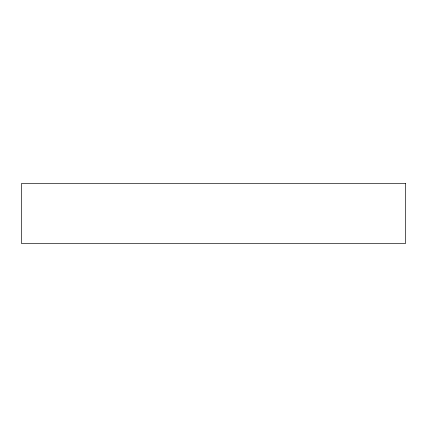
<?xml version="1.0" encoding="UTF-8"?>
<svg xmlns="http://www.w3.org/2000/svg" width="427" height="427" viewBox="0 0 427 427"><rect width="100%" height="100%" fill="white"/><g stroke="black" fill="none" stroke-linecap="round" stroke-linejoin="round"><path stroke-width="0.64" d="M405.65 183.631L21.35 183.631L21.35 243.369L405.65 243.369L405.65 183.631"/></g></svg>
